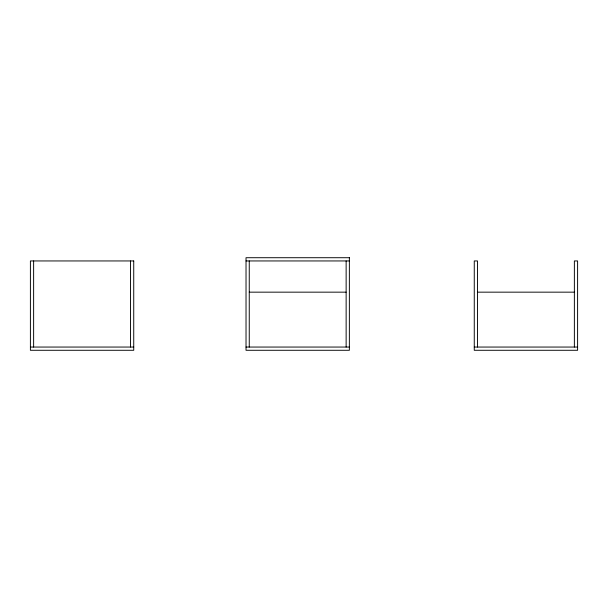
<?xml version="1.0" encoding="UTF-8"?>
<svg xmlns="http://www.w3.org/2000/svg" width="608" height="608" viewBox="0 0 608 608"><rect width="100%" height="100%" fill="white"/><g stroke="black" fill="none" stroke-linecap="round" stroke-linejoin="round"><path stroke-width="0.91" d="M246.027 260.946L349.364 260.946M249.257 292.159L346.134 292.159M477.493 292.159L574.37 292.159M30.4 347.054L133.737 347.054M246.027 347.054L349.364 347.054M474.263 347.054L577.6 347.054M574.37 347.054L574.37 260.946L577.6 260.946L577.6 350.284L474.263 350.284L474.263 260.946L477.493 260.946L477.493 347.054M346.134 260.946L346.134 347.054M249.257 260.946L249.257 347.054M130.507 260.946L130.507 347.054M33.63 260.946L33.63 347.054M349.364 257.716L246.027 257.716L246.027 350.284L349.364 350.284L349.364 257.716M133.737 260.946L30.4 260.946L30.4 350.284L133.737 350.284L133.737 260.946"/></g></svg>
